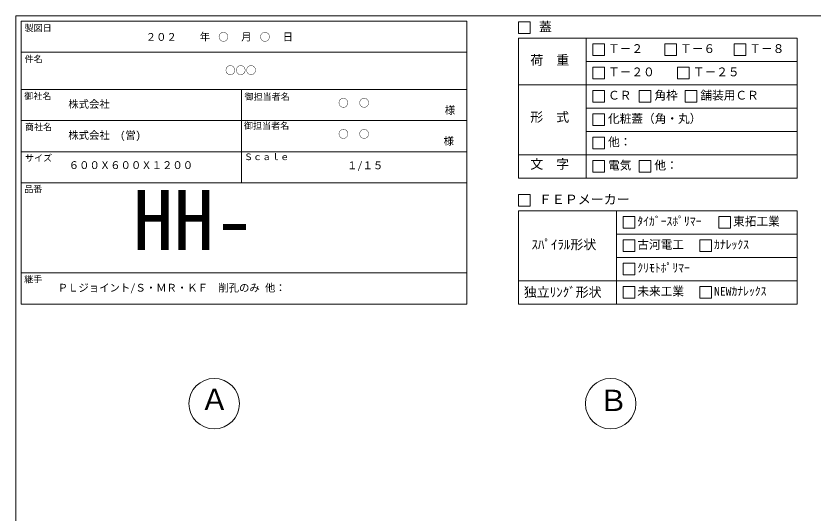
# Model space of a CAD drawing. Units: millimetres, scale not verified. Extents: x -4890 to 18490, y -2294 to 2294.
# Drawn here: x -1230 to 1846, y 375 to 2294 of the extents above; entities that cross this region are included whole.
import ezdxf
from ezdxf.enums import TextEntityAlignment as Align

# ---------------------------------------------------------------- set-up
doc = ezdxf.new("R2010")
doc.units = ezdxf.units.MM
doc.header["$LTSCALE"] = 10
for name, color, linetype, lineweight in [('0-2_waku', 7, 'Continuous', 18), ('0-3_gaikei', 7, 'Continuous', 18), ('0-E_文字１', 7, 'Continuous', 18), ('1-5_文字２', 7, 'Continuous', 5)]:
    doc.layers.add(name, color=color, linetype=linetype, lineweight=lineweight)
doc.styles.add('ＭＳ ゴシック', font='')
doc.styles.get('ＭＳ ゴシック').set_extended_font_data('MS Gothic')

msp = doc.modelspace()

# ---------------------------------------------------------------- linework, layer by layer
at = {"layer": '0-2_waku'}
for p, q in [((-1230.06, 2293.66), (-1230.06, -1981.34)), ((-1230.06, 2293.66), (-1230.06, -1981.34)), ((-1230.06, 2293.66), (4889.94, 2293.66)), ((-1210.06, 2273.66), (-1210.06, 1181.66)), ((-1210.06, 2273.66), (509.94, 2273.66)), ((-1210.06, 2273.66), (-1210.06, 1181.66)), ((-1210.06, 2273.66), (509.94, 2273.66)), ((-1210.06, 2273.66), (-1210.06, 1181.66)), ((509.94, 2273.66), (509.94, 1181.66)), ((709.94, 2207.88), (1784.94, 2207.88)), ((709.94, 2207.88), (709.94, 1667.88)), ((970.61, 2207.88), (970.61, 1667.88)), ((1784.94, 2207.88), (1784.94, 1667.88)), ((-1210.06, 2153.66), (509.94, 2153.66)), ((-1210.06, 2153.66), (509.94, 2153.66)), ((-1210.06, 2153.66), (509.94, 2153.66)), ((-1210.06, 2153.66), (509.94, 2153.66)), ((970.61, 2117.88), (1784.94, 2117.88)), ((-1210.06, 2009.66), (509.94, 2009.66)), ((-1210.06, 2009.66), (509.94, 2009.66)), ((-360.06, 2009.66), (-360.06, 1649.66)), ((709.94, 2027.88), (1784.94, 2027.88)), ((970.61, 1937.88), (1784.94, 1937.88)), ((-1210.06, 1889.66), (509.94, 1889.66)), ((970.61, 1847.88), (1784.94, 1847.88)), ((-1210.06, 1769.66), (509.94, 1769.66)), ((709.94, 1757.88), (1784.94, 1757.88)), ((709.94, 1667.88), (1784.94, 1667.88)), ((-1210.06, 1649.66), (509.94, 1649.66)), ((709.94, 1541.66), (1784.94, 1541.66)), ((709.94, 1541.66), (709.94, 1181.66)), ((1087.76, 1541.66), (1087.76, 1181.66)), ((1784.94, 1541.66), (1784.94, 1181.66)), ((1087.76, 1451.66), (1784.94, 1451.66)), ((1087.76, 1361.66), (1784.94, 1361.66)), ((-1210.06, 1301.66), (509.94, 1301.66)), ((709.94, 1271.66), (1784.94, 1271.66)), ((-1210.06, 1181.66), (509.94, 1181.66)), ((709.94, 1181.66), (1784.94, 1181.66)), ((709.94, 1181.66), (1784.94, 1181.66))]:
    msp.add_line(p, q, dxfattribs=at)
msp.add_lwpolyline([(-1230.06, 2293.66), (4889.94, 2293.66), (4889.94, -1981.34)], dxfattribs=at)
at = {"layer": '0-3_gaikei'}
for centre in [(-465.06, 797.41), (1064.94, 797.41)]:
    msp.add_circle(centre, 97.5, dxfattribs=at)
at = {"layer": '0-E_文字１'}
for p, q in [((709.94, 2270.7), (709.94, 2225.7)), ((709.94, 2225.7), (754.94, 2225.7)), ((995.91, 2185.38), (1040.91, 2185.38)), ((995.91, 2185.38), (995.91, 2140.38)), ((995.91, 2185.38), (995.91, 2140.38)), ((995.91, 2185.38), (1040.91, 2185.38)), ((995.91, 2185.38), (995.91, 2140.38)), ((995.91, 2185.38), (1040.91, 2185.38)), ((1040.91, 2185.38), (1040.91, 2140.38)), ((1040.91, 2185.38), (1040.91, 2140.38)), ((1040.91, 2185.38), (1040.91, 2140.38)), ((1274, 2185.38), (1319, 2185.38)), ((1274, 2185.38), (1274, 2140.38)), ((1319, 2185.38), (1319, 2140.38)), ((1541.2, 2185.38), (1586.2, 2185.38)), ((1541.2, 2185.38), (1541.2, 2140.38)), ((1586.2, 2185.38), (1586.2, 2140.38)), ((995.91, 2140.38), (1040.91, 2140.38)), ((995.91, 2140.38), (1040.91, 2140.38)), ((995.91, 2140.38), (1040.91, 2140.38)), ((1274, 2140.38), (1319, 2140.38)), ((1541.2, 2140.38), (1586.2, 2140.38)), ((995.91, 2095.38), (1040.91, 2095.38)), ((995.91, 2095.38), (995.91, 2050.38)), ((1040.91, 2095.38), (1040.91, 2050.38)), ((1323.39, 2095.38), (1368.39, 2095.38)), ((1323.39, 2095.38), (1323.39, 2050.38)), ((1368.39, 2095.38), (1368.39, 2050.38)), ((995.91, 2050.38), (1040.91, 2050.38)), ((1323.39, 2050.38), (1368.39, 2050.38)), ((995.91, 2005.38), (1040.91, 2005.38)), ((995.91, 2005.38), (995.91, 1960.38)), ((995.91, 2005.38), (995.91, 1960.38)), ((1040.91, 2005.38), (1040.91, 1960.38)), ((1040.91, 2005.38), (1040.91, 1960.38)), ((1174.91, 2005.38), (1219.91, 2005.38)), ((1174.91, 2005.38), (1174.91, 1960.38)), ((1219.91, 2005.38), (1219.91, 1960.38)), ((1352.41, 2005.38), (1397.41, 2005.38)), ((1352.41, 2005.38), (1352.41, 1960.38)), ((1397.41, 2005.38), (1397.41, 1960.38)), ((995.91, 1960.38), (1040.91, 1960.38)), ((995.91, 1960.38), (1040.91, 1960.38)), ((1174.91, 1960.38), (1219.91, 1960.38)), ((1352.41, 1960.38), (1397.41, 1960.38)), ((995.91, 1915.38), (995.91, 1870.38)), ((1040.91, 1915.38), (1040.91, 1870.38)), ((995.91, 1870.38), (1040.91, 1870.38)), ((995.91, 1825.38), (1040.91, 1825.38)), ((995.91, 1825.38), (995.91, 1780.38)), ((995.91, 1825.38), (995.91, 1780.38)), ((1040.91, 1825.38), (1040.91, 1780.38)), ((1040.91, 1825.38), (1040.91, 1780.38)), ((995.91, 1780.38), (1040.91, 1780.38)), ((995.91, 1780.38), (1040.91, 1780.38)), ((995.91, 1735.38), (995.91, 1690.38)), ((1174.91, 1735.38), (1174.91, 1690.38)), ((995.91, 1690.38), (1040.91, 1690.38)), ((1174.91, 1690.38), (1219.91, 1690.38)), ((709.94, 1604.47), (709.94, 1559.47)), ((709.94, 1559.47), (754.94, 1559.47)), ((1113.06, 1519.16), (1113.06, 1474.16)), ((1482.65, 1519.16), (1527.65, 1519.16)), ((1482.65, 1519.16), (1482.65, 1474.16)), ((1482.65, 1519.16), (1527.65, 1519.16)), ((1482.65, 1519.16), (1482.65, 1474.16)), ((1482.65, 1519.16), (1527.65, 1519.16)), ((1482.65, 1519.16), (1482.65, 1474.16)), ((1527.65, 1519.16), (1527.65, 1474.16)), ((1527.65, 1519.16), (1527.65, 1474.16)), ((1527.65, 1519.16), (1527.65, 1474.16)), ((1113.06, 1474.16), (1158.06, 1474.16)), ((1482.65, 1474.16), (1527.65, 1474.16)), ((1482.65, 1474.16), (1527.65, 1474.16)), ((1482.65, 1474.16), (1527.65, 1474.16)), ((1113.06, 1429.16), (1158.06, 1429.16)), ((1113.06, 1429.16), (1113.06, 1384.16)), ((1158.06, 1429.16), (1158.06, 1384.16)), ((1408.97, 1429.16), (1408.97, 1384.16)), ((1113.06, 1384.16), (1158.06, 1384.16)), ((1408.97, 1384.16), (1453.97, 1384.16)), ((1113.06, 1339.16), (1113.06, 1294.16)), ((1113.06, 1294.16), (1158.06, 1294.16)), ((1113.06, 1249.16), (1158.06, 1249.16)), ((1113.06, 1249.16), (1113.06, 1204.16)), ((1158.06, 1249.16), (1158.06, 1204.16)), ((1408.97, 1249.16), (1453.97, 1249.16)), ((1408.97, 1249.16), (1408.97, 1204.16)), ((1453.97, 1249.16), (1453.97, 1204.16)), ((1113.06, 1204.16), (1158.06, 1204.16)), ((1408.97, 1204.16), (1453.97, 1204.16))]:
    msp.add_line(p, q, dxfattribs=at)
for points in [[(709.94, 2270.7), (754.94, 2270.7), (754.94, 2225.7)], [(709.94, 2270.7), (754.94, 2270.7), (754.94, 2225.7)], [(995.91, 2005.38), (1040.91, 2005.38), (1040.91, 1960.38)], [(995.91, 2005.38), (995.91, 1960.38), (1040.91, 1960.38)], [(995.91, 1915.38), (1040.91, 1915.38), (1040.91, 1870.38)], [(995.91, 1825.38), (1040.91, 1825.38), (1040.91, 1780.38)], [(995.91, 1825.38), (995.91, 1780.38), (1040.91, 1780.38)], [(995.91, 1735.38), (1040.91, 1735.38), (1040.91, 1690.38)], [(1174.91, 1735.38), (1219.91, 1735.38), (1219.91, 1690.38)], [(709.94, 1604.47), (754.94, 1604.47), (754.94, 1559.47)], [(1113.06, 1519.16), (1158.06, 1519.16), (1158.06, 1474.16)], [(1408.97, 1429.16), (1453.97, 1429.16), (1453.97, 1384.16)], [(1113.06, 1339.16), (1158.06, 1339.16), (1158.06, 1294.16)]]:
    msp.add_lwpolyline(points, dxfattribs=at)

# ---------------------------------------------------------------- texts
at = {"layer": '0-E_文字１', "style": 'ＭＳ ゴシック'}
for s, height, p in [('製図日', 24.93, (-1196.79, 2227.22)), ('蓋', 36.66, (788.03, 2222.78)), ('\u3000\u3000年\u3000\u3000\u3000月\u3000\u3000\u3000日', 29.33, (-600.75, 2189.61)), ('Ｔ－２', 32.99, (1055.05, 2140.87)), ('Ｔ－６', 32.99, (1333.14, 2140.87)), ('Ｔ－８', 32.99, (1600.34, 2140.87)), ('件名', 24.93, (-1196.79, 2107.22)), ('荷\u3000重', 36.66, (754.91, 2094.08)), ('Ｔ－２０', 32.99, (1055.05, 2050.87)), ('Ｔ－２５', 32.99, (1382.54, 2050.87)), ('御社名', 24.93, (-1197.76, 1964.21)), ('ＣＲ', 32.99, (1055.05, 1960.87)), ('角枠', 32.99, (1234.05, 1960.87)), ('舗装用ＣＲ', 32.99, (1411.56, 1960.87)), ('御担当者名', 24.93, (-347.85, 1962)), ('御担当者名', 24.93, (-347.85, 1962)), ('様', 29.33, (424.9, 1906.5)), ('形\u3000式', 36.66, (754.91, 1874.12)), ('化粧蓋（角・丸）', 32.99, (1055.05, 1870.87)), ('商社名', 24.93, (-1195.15, 1845.17)), ('御担当者名', 24.93, (-350.06, 1849.69)), ('様', 29.33, (420.4, 1787.58)), ('他：', 32.99, (1055.05, 1780.87)), ('サイズ', 24.93, (-1195.15, 1725.17)), ('Ｓｃａｌｅ', 24.93, (-350.06, 1729.69)), ('６００Ｘ６００Ｘ１２００', 29.33, (-1026.38, 1694.13)), ('１/１５', 29.33, (47.49, 1693.18)), ('文\u3000字', 36.66, (754.91, 1692.64)), ('電気', 32.99, (1055.05, 1690.87)), ('他：', 32.99, (1234.05, 1690.87)), ('品番', 24.93, (-1198.15, 1605.52)), ('HH-', 230.9, (-779.34, 1321.5)), ('ＦＥＰメーカー', 36.66, (788.03, 1556.56)), ('ﾀｲｶﾞｰｽﾎﾟﾘﾏｰ', 32.99, (1168.03, 1474.65)), ('東拓工業', 32.99, (1537.61, 1474.65)), ('ｽﾊﾟｲﾗﾙ形状', 36.66, (759.56, 1382)), ('古河電工', 32.99, (1168.03, 1384.65)), ('ｶﾅﾚｯｸｽ', 32.99, (1463.94, 1384.65)), ('ｸﾘﾓﾄﾎﾟﾘﾏｰ', 32.99, (1168.03, 1294.65)), ('継手', 24.93, (-1198.15, 1257.52)), ('ＰＬジョイント/Ｓ・ＭＲ・ＫＦ\u3000削孔のみ 他：', 29.33, (-1069.07, 1220.87)), ('独立ﾘﾝｸﾞ形状', 36.66, (730.03, 1198.52)), ('未来工業', 32.99, (1168.03, 1204.65)), ('NEWｶﾅﾚｯｸｽ', 32.99, (1463.94, 1204.65)), ('Ａ', 82.48, (-519.89, 747.58)), ('Ｂ', 82.48, (1018.67, 743.86))]:
    msp.add_text(s, height=height, dxfattribs=at).set_placement(p, align=Align.BOTTOM_LEFT)
at = {"layer": '1-5_文字２', "style": 'ＭＳ ゴシック'}
for s, p in [('\u3000\u3000２０２\u3000\u3000\u3000\u3000○\u3000\u3000\u3000○', (-809.22, 2188.83)), ('○○○', (-422.54, 2060)), ('株式会社', (-1028.06, 1929.75)), ('○\u3000○', (13.73, 1934.13)), ('株式会社\u3000(営)', (-1028.06, 1809.75)), ('○\u3000○', (13.73, 1814.13))]:
    msp.add_text(s, height=29.33, dxfattribs=at).set_placement(p, align=Align.BOTTOM_LEFT)

doc.saveas('drawing.dxf')
